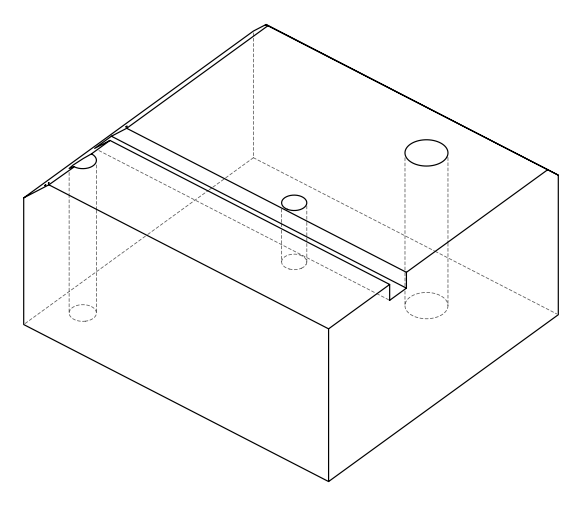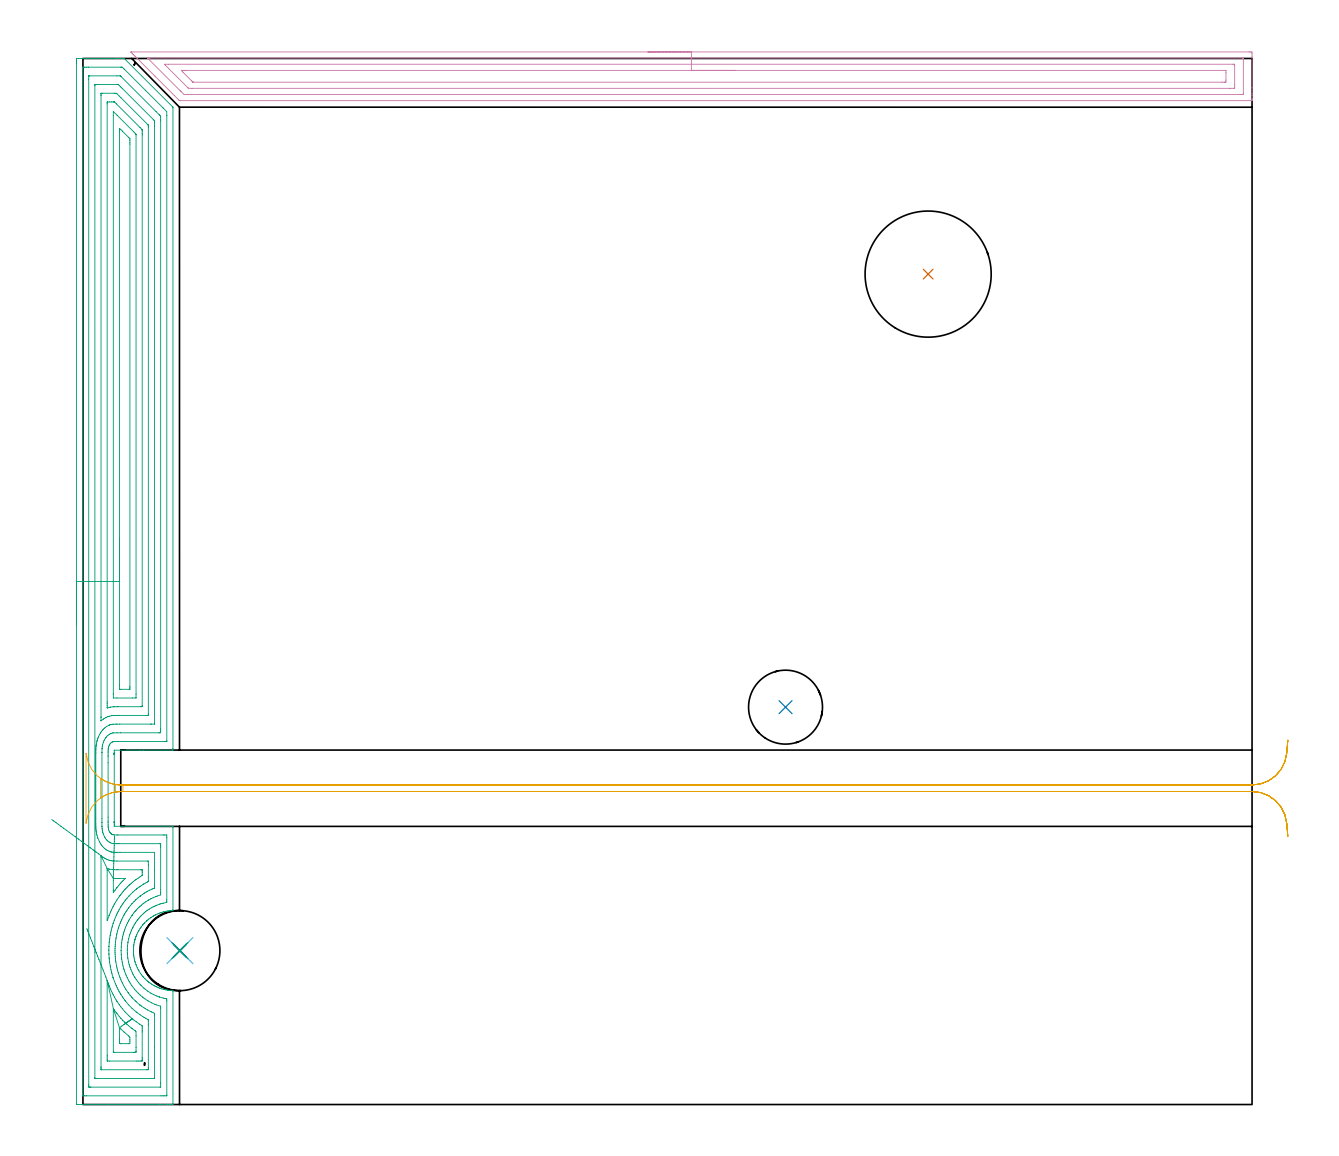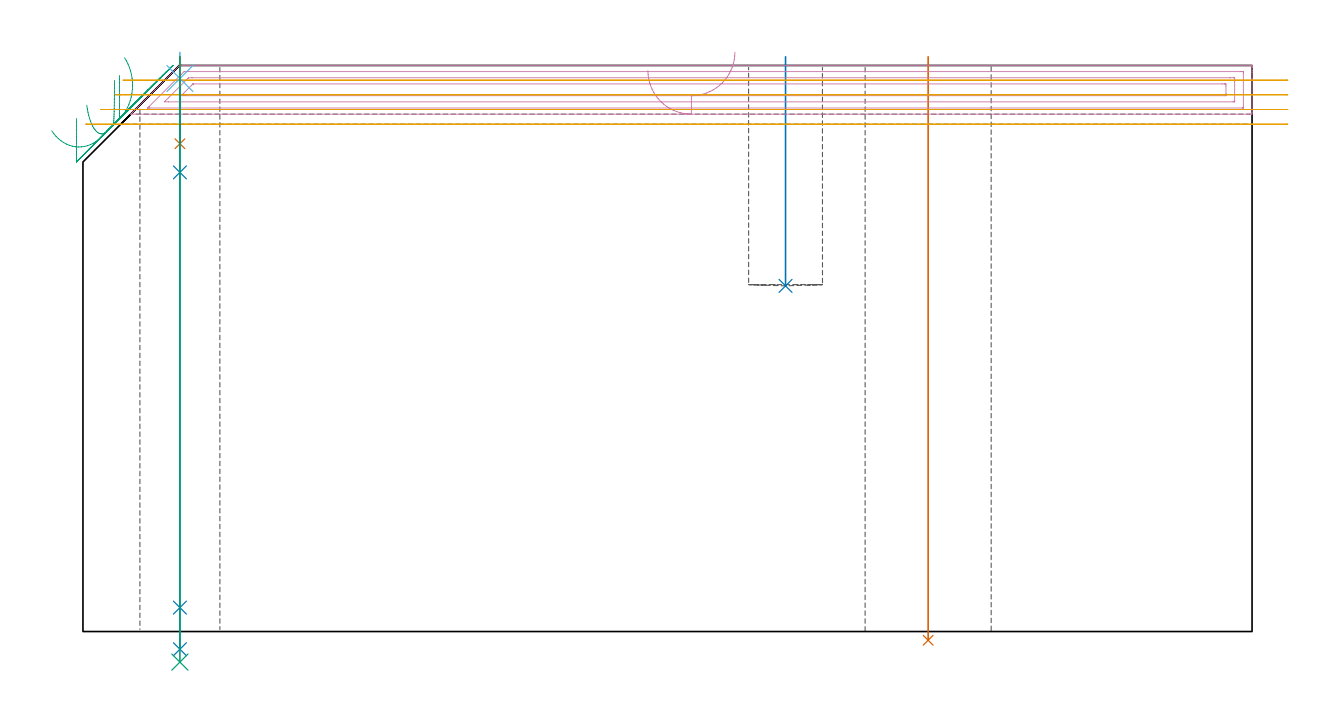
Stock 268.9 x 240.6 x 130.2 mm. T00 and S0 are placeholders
(PLAN: 9 operations, 7 tool changes, 30.3 min)
(1 INDEXABLE_INSERT_DRILL_THROUGH_HOLE_FROM_SOLID | STEP1HOLE_1 | NXT0302_029 | 0.54 min | 85966 mm3)
(2 INDEXABLE_INSERT_DRILL_BLIND_HOLE_FROM_SOLID | STEP1POCKET | NXT0302_005 | 0.21 min | 11452 mm3)
(3 AREA_MILL | FG_CHAMFER_SURFACE | UGT0205_001 | 15.31 min | 59194 mm3)
(4 AREA_MILL_1 | FG_CHAMFER_SURFACE_1 | UGT0205_001 | 8.36 min | 15710 mm3)
(5 MILL_RECTANGULAR_SLOT | SLOT_RECTANGULAR | UGT0201_010 | Follow Part, ap 4, ae 75% | 4.58 min | 59976 mm3)
(6 SPOT_DRILL | STEP1HOLE | NXT0321_9005460120000 | 0.05 min | 109 mm3)
(7 DRILL_BLIND_HOLE_INTO_CENTER | STEP1HOLE | NXT0301_128 | 0.08 min | 1665 mm3)
(8 GUN_DRILL_THROUGH_HOLE | STEP1HOLE | UGT0307_008 | 0.64 min | 10733 mm3)
(9 DRILL_TO_ENLARGE_THROUGH_HOLE | STEP1HOLE | UGT0301_253 | 0.56 min | 21574 mm3)
(TOOL NXT0302_029 | Index. Insert Drill 29mm [880-D2900L32-05] | D29 PA176 FL145 Z2)
(TOOL NXT0302_005 | Index. Insert Drill 17mm [880-D1700L20-05] | D17 PA176 FL85 Z2)
(TOOL UGT0205_001 | Chamfer Mill 20 x 3 x 45 deg. | D20 FL50 Z2)
(TOOL UGT0201_010 | End Mill 16 mm | D16 FL22 Z2)
(TOOL NXT0321_9005460120000 | NC Spot Drill, 142deg, 12mm, Carbide, Uncoated | D12 PA142 FL30 Z2)
(TOOL NXT0301_128 | Carbide Drill 12mm [861.1-1200-036A1-GP GC34] | D12 PA150 FL37.4 Z2)
(TOOL UGT0307_008 | Gun Drill 11 mm | D11 PA130 FL24 Z1)
(TOOL UGT0301_253 | Twist Drill 18.4 mm | D18.4 PA118 FL135 Z2)
(OP 1 INDEXABLE_INSERT_DRILL_THROUGH_HOLE_FROM_SOLID)
G17 G21 G94 G90
T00 M6
G54
G17 G0 G90 X194.4 Y191. S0 M3
G43 Z140.2 H1
G94 G81 G98 Z-2.006 F250. R132.2
G80
M5
M2
(OP 2 INDEXABLE_INSERT_DRILL_BLIND_HOLE_FROM_SOLID)
G17 G21 G94 G90
T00 M6
G54
G17 G0 G90 X161.6 Y91.4 S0 M3
G43 Z140.2 H1
G94 G81 G98 Z79.5 F250. R132.2
G80
M5
M2
(OP 3 AREA_MILL)
G17 G21 G94 G90
T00 M6
G54
G17 G0 G90 X-1.5 Y110.3 S1061 M3
G43 Z140.2 H0
Z118.
G94 G1 Y110.338 Z117.128 F250.
Y110.452 Z116.264
Y110.641 Z115.412
Y110.903 Z114.58
Y111.237 Z113.774
Y111.64 Z113.
Y112.108 Z112.264
Y112.64 Z111.572
Y113.229 Z110.929
Y113.872 Z110.34
Y114.564 Z109.809
Y115.3 Z109.34
Y116.074 Z108.937
Y116.88 Z108.603
Y117.712 Z108.341
Y118.563 Z108.152
Y119.428 Z108.038
Y120.3 Z108.
Y239.586
X-1.499 Y239.985 Z108.001
X-1.495 Y240.474 Z108.003
X-1.492 Y240.591 Z108.006
X-1.01 Y240.6 Z108.487
X6.063 Z115.558
X7.497 Z116.994
X7.832 Z117.327
X8.501 Z118.
X9.158 Z118.657
X9.267 Z118.766
X9.508 Y240.59 Z119.004
X9.741 Y240.36 Z119.239
X20.664 Y229.435 Z130.164
X20.695 Y229.395 Z130.189
X20.7 Y229.267 Z130.2
Y81.894
X20.693 Y81.509 Z130.193
X20.658 Y81.5 Z130.157
X13.916 Z123.416
X13.137 Z122.631
X7.203 Z116.697
X7.204 Y81.376 Z116.696
Y80.943
X7.205 Y80.876 Z116.694
X7.208 Y80.856 Z116.692
X7.203 Y80.833 Z116.696
Y80.824
X7.202 Y80.823 Z116.698
X7.2 Y80.821 Z116.7
Y80.809
X7.202 Y80.794 Z116.691
X7.205 Y80.789 Z116.689
X7.204 Y80.772 Z116.695
X7.2 Y80.769 Z116.7
Y80.757
X7.203 Y80.737 Z116.69
X7.205 Y80.732 Z116.688
Y80.727 Z116.69
X7.203 Y80.717 Z116.694
X7.206 Y80.711 Z116.687
X7.202 Y80.705 Z116.695
X7.2 Y80.701 Z116.7
X7.203 Y80.68 Z116.689
X7.206 Y80.675 Z116.687
X7.205 Y80.669 Z116.69
X7.204 Y80.661 Z116.693
X7.207 Y80.656 Z116.686
X7.202 Y80.649 Z116.695
X7.2 Y80.645 Z116.7
X7.203 Y80.621 Z116.688
X7.207 Y80.615 Z116.686
Y80.609 Z116.69
X7.205 Y80.603 Z116.692
X7.207 Y80.595 Z116.685
X7.203 Y80.587 Z116.689
X7.2 Y80.569 Z116.7
X7.202 Y80.565 Z116.694
X7.207 Y80.557 Z116.684
X7.204 Y80.554 Z116.69
X7.205 Y80.531 Z116.684
X7.204 Y80.524 Z116.682
X7.201 Y80.518 Z116.684
X7.2 Y80.48 Z116.7
Y65.038
X7.204 Y65.021 Z116.689
X7.205 Y65.011 Z116.682
X7.202 Y65.007 Z116.687
X7.204 Y65.004 Z116.682
X7.201 Y64.997 Z116.693
X7.2 Y64.992 Z116.7
X7.204 Y64.953 Z116.695
X7.2 Y64.93 Z116.7
Y64.924
Y64.887 Z116.686
X7.204 Y64.884 Z116.684
X7.205 Y64.883
Y64.876 Z116.686
X7.204 Y64.842 Z116.692
X7.201 Y64.79 Z116.699
X7.203 Y64.477 Z116.697
X7.2 Y64.222 Z116.7
Y64.
X20.654 Z130.154
X20.693 Y63.991 Z130.193
X20.7 Y63.664 Z130.2
Y44.827
X20.697 Y44.609 Z130.189
X20.676 Y44.606 Z130.169
X20.439 Y44.59 Z129.933
X20.269 Y44.582 Z129.762
X20.21 Y44.577 Z129.704
X19.906 Y44.551 Z129.401
X19.587 Y44.513 Z129.085
X19.495 Y44.501 Z128.992
X19.326 Y44.475 Z128.824
X19.085 Y44.438 Z128.584
X18.582 Y44.321 Z128.081
X18.442 Y44.282 Z127.939
X18.143 Y44.2 Z127.642
X17.971 Y44.143 Z127.47
X17.701 Y44.053 Z127.2
X17.263 Y43.88 Z126.761
X16.674 Y43.611 Z126.169
X16.53 Y43.546 Z126.029
X16.382 Y43.466 Z125.882
X16.231 Y43.375 Z125.727
X16.083 Y43.287 Z125.582
X15.938 Y43.201 Z125.437
X15.696 Y43.041 Z125.195
X15.502 Y42.913 Z125.001
X15.147 Y42.653 Z124.647
X15.078 Y42.594 Z124.578
X14.905 Y42.446 Z124.401
X14.684 Y42.259 Z124.183
X14.622 Y42.206 Z124.121
X14.162 Y41.761 Z123.661
X14.109 Y41.701 Z123.608
X14.021 Y41.602 Z123.518
X13.775 Y41.329 Z123.275
X13.741 Y41.29 Z123.241
X13.409 Y40.868 Z122.907
X13.367 Y40.808 Z122.865
X13.128 Y40.459 Z122.624
X12.862 Y40.043 Z122.36
X12.823 Y39.976 Z122.321
X12.791 Y39.915 Z122.289
X12.589 Y39.533 Z122.088
X12.377 Y39.083 Z121.874
X12.352 Y39.022 Z121.849
X12.275 Y38.832 Z121.774
X12.198 Y38.639 Z121.695
X12.176 Y38.575 Z121.672
X12.041 Y38.191 Z121.534
X12.021 Y38.129 Z121.514
X11.982 Y38.011 Z121.479
X11.958 Y37.925 Z121.458
X11.932 Y37.826 Z121.431
X11.888 Y37.656 Z121.386
X11.861 Y37.542 Z121.36
X11.806 Y37.298 Z121.303
X11.794 Y37.235 Z121.292
X11.724 Y36.853 Z121.222
X11.685 Y36.568 Z121.184
X11.663 Y36.406 Z121.162
X11.627 Y35.96 Z121.12
X11.624 Y35.898 Z121.118
X11.62 Y35.725 Z121.107
X11.61 Y35.513 Z121.101
X11.612 Y35.383 Z121.102
X11.615 Y35.276 Z121.1
X11.614 Y35.067 Z121.11
X11.616 Y35.02 Z121.114
X11.642 Y34.621 Z121.137
X11.649 Y34.556 Z121.143
X11.659 Y34.451 Z121.157
X11.663 Y34.41 Z121.162
X11.68 Y34.258 Z121.179
X11.689 Y34.174 Z121.188
X11.761 Y33.728 Z121.257
X11.854 Y33.281 Z121.353
X11.967 Y32.836 Z121.465
X11.981 Y32.789 Z121.479
X12.205 Y32.174 Z121.699
X12.253 Y32.04 Z121.748
X12.288 Y31.943 Z121.783
X12.481 Y31.494 Z121.979
X12.698 Y31.051 Z122.196
X12.735 Y30.983 Z122.232
X12.778 Y30.903 Z122.275
X12.842 Y30.793 Z122.338
X12.862 Y30.758 Z122.359
X13.246 Y30.158 Z122.746
X13.432 Y29.905 Z122.927
X13.488 Y29.827 Z122.986
X13.741 Y29.504 Z123.24
X13.911 Y29.308 Z123.411
X13.947 Y29.266 Z123.447
X14.278 Y28.92 Z123.778
X14.621 Y28.588 Z124.121
X14.866 Y28.373 Z124.365
X14.874 Y28.367 Z124.373
X15.117 Y28.174 Z124.615
X15.182 Y28.123 Z124.678
X15.2 Y28.11 Z124.696
X15.342 Y28.006 Z124.84
X15.503 Y27.889 Z125.
X15.777 Y27.708 Z125.277
X16.124 Y27.481 Z125.624
X16.382 Y27.336 Z125.882
X16.583 Y27.235 Z126.081
X16.674 Y27.19 Z126.169
X16.819 Y27.115 Z126.319
X16.93 Y27.065 Z126.429
X17.116 Y26.983 Z126.612
X17.263 Y26.916 Z126.761
X17.523 Y26.815 Z127.023
X17.7 Y26.747 Z127.2
X18.163 Y26.588 Z127.662
X18.591 Y26.476 Z128.091
X19.023 Y26.38 Z128.523
X19.463 Y26.305 Z128.962
X19.55 Y26.294 Z129.05
X19.904 Y26.252 Z129.402
X20.694 Y26.191 Z130.192
X20.7 Y26.071 Z130.2
Y0.169
X20.697 Y0.009 Z130.188
X20.683 Y0.007 Z130.174
X20.33 Y0. Z129.829
X19.995 Z129.494
X19.326 Z128.821
X18.108 Z127.604
X17.558 Z127.052
X5.652 Z115.149
X-1.286 Y0.001 Z108.211
X-1.492 Y0.01 Z108.006
X-1.499 Y0.216 Z107.999
X-1.5 Y120.3 Z108.
X-0.086 Z109.414
X-0.085 Y238.411 Z109.415
X-0.084 Y238.518 Z109.416
X-0.081 Y238.57 Z109.419
X-0.08 Y238.588 Z109.42
X-0.037 Y238.59 Z109.463
X0.362 Y238.598 Z109.862
X0.758 Y238.6 Z110.258
X1.245 Z110.745
X8.716 Y238.599 Z118.216
X8.848 Y238.598 Z118.348
X8.954 Y238.594 Z118.454
X9.024 Y238.59 Z118.524
X9.079 Y238.559 Z118.579
X9.451 Y238.198 Z118.951
X14.365 Y233.286 Z123.865
X18.442 Y229.208 Z127.942
X19.27 Y228.373 Z128.77
X19.285 Y227.522 Z128.785
Y227.48
X19.286 Y83.68 Z128.786
X19.284 Y83.574 Z128.784
X19.281 Y83.522 Z128.781
X19.28 Y83.516 Z128.78
X19.256 Y83.51 Z128.756
X19.155 Y83.506 Z128.655
X18.798 Y83.501 Z128.298
X18.62 Y83.5 Z128.12
X8.01 Z117.51
X7.832 Y83.498 Z117.332
X7.137 Y83.489 Z116.637
X6.947 Y83.458 Z116.447
X6.794 Y83.405 Z116.294
X6.67 Y83.344 Z116.17
X6.507 Y83.232 Z116.007
X6.348 Y83.084 Z115.848
X6.243 Y82.959 Z115.743
X6.122 Y82.787 Z115.622
X6.1 Y82.75 Z115.6
X6.063 Y82.68 Z115.563
X5.944 Y82.397 Z115.444
X5.895 Y82.244 Z115.395
X5.858 Y82.101 Z115.358
X5.821 Y81.894 Z115.321
X5.794 Y81.586 Z115.294
X5.789 Y81.278 Z115.289
X5.786 Y81.001 Z115.286
X5.784 Y80.389 Z115.284
Y80.107
X5.786 Y78.602 Z115.286
Y66.097
X5.784 Y65.205 Z115.284
X5.785 Y64.924 Z115.285
X5.789 Y64.308 Z115.289
X5.793 Y64.03 Z115.293
X5.807 Y63.718 Z115.307
X5.875 Y63.328 Z115.375
X5.932 Y63.137 Z115.432
X6.063 Y62.826 Z115.563
X6.189 Y62.616 Z115.689
X6.293 Y62.479 Z115.793
X6.399 Y62.364 Z115.899
X6.536 Y62.244 Z116.036
X6.667 Y62.158 Z116.167
X6.793 Y62.095 Z116.293
X6.947 Y62.042 Z116.447
X7.179 Y62.01 Z116.679
X7.832 Y62.002 Z117.332
X8.073 Y62. Z117.573
X18.442 Y61.999 Z127.942
X18.685 Y61.998 Z128.185
X19.174 Y61.99 Z128.674
X19.279 Y61.973 Z128.779
X19.286 Y61.351 Z128.786
X19.285 Y47.06 Z128.785
X19.281 Y46.634 Z128.781
X19.279 Y46.529 Z128.779
X19.272 Y46.489 Z128.772
X18.442 Y46.31 Z127.942
X18.326 Y46.284 Z127.826
X17.89 Y46.167 Z127.39
X17.639 Y46.085 Z127.139
X17.558 Y46.056 Z127.058
X16.996 Y45.841 Z126.496
X16.674 Y45.704 Z126.174
X16.378 Y45.572 Z125.878
X16.138 Y45.458 Z125.638
X15.774 Y45.274 Z125.274
X15.24 Y44.936 Z124.74
X14.905 Y44.715 Z124.405
X14.71 Y44.578 Z124.21
X14.443 Y44.381 Z123.943
X14.212 Y44.187 Z123.712
X14.021 Y44.02 Z123.521
X13.744 Y43.768 Z123.244
X13.447 Y43.488 Z122.947
X13.294 Y43.329 Z122.794
X13.137 Y43.158 Z122.637
X12.875 Y42.859 Z122.375
X12.658 Y42.594 Z122.158
X12.48 Y42.365 Z121.98
X12.253 Y42.049 Z121.753
X12.112 Y41.843 Z121.612
X12.019 Y41.701 Z121.519
X11.768 Y41.297 Z121.268
X11.498 Y40.808 Z120.998
X11.471 Y40.756 Z120.971
X11.454 Y40.722 Z120.954
X11.368 Y40.545 Z120.868
X11.172 Y40.114 Z120.672
X11.091 Y39.915 Z120.591
X10.919 Y39.475 Z120.419
X10.757 Y39.022 Z120.257
X10.717 Y38.904 Z120.217
X10.691 Y38.813 Z120.191
X10.504 Y38.109 Z120.004
X10.484 Y38.021 Z119.984
X10.362 Y37.359 Z119.862
X10.342 Y37.235 Z119.842
X10.259 Y36.57 Z119.759
X10.239 Y36.342 Z119.739
X10.205 Y35.731 Z119.705
X10.199 Y35.449 Z119.699
X10.214 Y34.829 Z119.714
X10.231 Y34.556 Z119.731
X10.3 Y33.849 Z119.8
X10.327 Y33.663 Z119.827
X10.484 Y32.775 Z119.984
X10.485 Y32.769 Z119.985
X10.617 Y32.263 Z120.117
X10.729 Y31.876 Z120.229
X10.863 Y31.494 Z120.363
X11.053 Y30.983 Z120.553
X11.368 Y30.257 Z120.868
X11.447 Y30.09 Z120.947
X11.528 Y29.929 Z121.028
X11.815 Y29.427 Z121.315
X11.96 Y29.197 Z121.46
X12.253 Y28.748 Z121.753
X12.579 Y28.304 Z122.079
X12.826 Y27.992 Z122.326
X13.137 Y27.639 Z122.637
X13.355 Y27.41 Z122.855
X14.021 Y26.772 Z123.521
X14.328 Y26.517 Z123.828
X14.905 Y26.086 Z124.405
X15.608 Y25.624 Z125.108
X15.789 Y25.527 Z125.289
X16.311 Y25.258 Z125.811
X16.674 Y25.092 Z126.174
X17.015 Y24.949 Z126.515
X17.548 Y24.741 Z127.048
X17.578 Y24.731 Z127.078
X18.442 Y24.495 Z127.942
X18.749 Y24.421 Z128.249
X19.125 Y24.347 Z128.625
X19.182 Y24.335 Z128.682
X19.241 Y24.319 Z128.741
X19.279 Y24.307 Z128.779
X19.286 Y23.838 Z128.786
X19.285 Y2.189 Z128.785
X19.284 Y2.082 Z128.784
X19.281 Y2.03 Z128.781
X19.28 Y2.012 Z128.78
X19.237 Y2.01 Z128.737
X18.838 Y2.002 Z128.338
X18.442 Y2. Z127.942
X17.955 Z127.455
X0.758 Z110.258
X0.362 Y2.002 Z109.862
X-0.037 Y2.01 Z109.463
X-0.08 Y2.012 Z109.42
X-0.081 Y2.03 Z109.419
X-0.084 Y2.082 Z109.416
X-0.085 Y2.189 Z109.415
X-0.086 Y2.402 Z109.414
Y120.3
X1.328 Z110.828
X1.329 Y235.835 Z110.829
X1.331 Y236.412 Z110.831
X1.334 Y236.569 Z110.834
X1.335 Y236.583 Z110.835
X1.346 Y236.59 Z110.846
X1.394 Y236.595 Z110.894
X1.457 Y236.599 Z110.957
X7.832 Y236.6 Z117.332
X8.531 Y236.598 Z118.031
X8.576 Y236.594 Z118.076
X8.597 Y236.59 Z118.097
X8.642 Y236.551 Z118.142
X8.716 Y236.483 Z118.216
X8.789 Y236.412 Z118.289
X16.828 Y228.373 Z126.328
X17.558 Y227.641 Z127.058
X17.715 Y227.48 Z127.215
X17.865 Y227.317 Z127.365
X17.867 Y227.168 Z127.367
X17.871 Y226.587 Z127.371
Y226.27
Y86.36
X17.87 Y86.044 Z127.37
X17.867 Y85.726 Z127.367
X17.865 Y85.523 Z127.365
X17.77 Y85.51 Z127.27
X17.558 Y85.501 Z127.058
X17.524 Y85.5 Z127.024
X8.683 Z118.183
X7.832 Y85.492 Z117.332
X6.964 Y85.483 Z116.464
X6.859 Y85.466 Z116.359
X6.474 Y85.353 Z115.974
X6.359 Y85.308 Z115.859
X6.265 Y85.263 Z115.765
X6.063 Y85.15 Z115.563
X5.733 Y84.907 Z115.233
X5.403 Y84.573 Z114.903
X5.301 Y84.45 Z114.801
X5.179 Y84.279 Z114.679
X4.952 Y83.91 Z114.452
X4.842 Y83.68 Z114.342
X4.679 Y83.292 Z114.179
X4.53 Y82.787 Z114.03
X4.488 Y82.592 Z113.988
X4.432 Y82.273 Z113.932
X4.395 Y81.894 Z113.895
X4.388 Y81.8 Z113.888
X4.373 Y81.001 Z113.873
X4.372 Y80.923 Z113.872
X4.371 Y65.74 Z113.871
X4.366 Y64.924 Z113.866
Y64.852
X4.374 Y64.03 Z113.874
X4.376 Y63.948 Z113.876
X4.399 Y63.536 Z113.899
X4.452 Y63.137 Z113.952
X4.485 Y62.945 Z113.985
X4.571 Y62.558 Z114.071
X4.667 Y62.244 Z114.167
X4.958 Y61.574 Z114.458
X5.091 Y61.351 Z114.591
X5.179 Y61.215 Z114.679
X5.354 Y60.983 Z114.854
X5.516 Y60.802 Z115.016
X5.686 Y60.636 Z115.186
X5.9 Y60.458 Z115.4
X6.063 Y60.349 Z115.563
X6.304 Y60.214 Z115.804
X6.702 Y60.073 Z116.202
X6.947 Y60.033 Z116.447
X7.174 Y60.01 Z116.674
X7.397 Y60.003 Z116.897
X7.832 Y60.001 Z117.332
X8.285 Y60. Z117.785
X17.701 Y59.999 Z127.201
X17.816 Y59.996 Z127.316
X17.852 Y59.993 Z127.352
X17.864 Y59.989 Z127.364
X17.866 Y59.971 Z127.366
X17.869 Y59.881 Z127.369
X17.871 Y59.565 Z127.371
Y59.248
Y49.423
X17.87 Y48.847 Z127.37
X17.869 Y48.533 Z127.369
X17.864 Y48.221 Z127.364
X17.089 Y47.953 Z126.589
X16.787 Y47.839 Z126.287
X16.674 Y47.793 Z126.174
X16.166 Y47.573 Z125.666
X15.789 Y47.401 Z125.289
X15.563 Y47.289 Z125.063
X15.136 Y47.06 Z124.636
X14.992 Y46.973 Z124.492
X14.905 Y46.918 Z124.405
X14.453 Y46.624 Z123.953
X14.021 Y46.327 Z123.521
X13.928 Y46.261 Z123.428
X13.804 Y46.167 Z123.304
X13.441 Y45.86 Z122.941
X13.137 Y45.597 Z122.637
X12.968 Y45.444 Z122.468
X12.788 Y45.274 Z122.288
X12.52 Y45.003 Z122.02
X12.253 Y44.718 Z121.753
X12.093 Y44.542 Z121.593
X11.954 Y44.381 Z121.454
X11.693 Y44.053 Z121.193
X11.368 Y43.63 Z120.868
X11.308 Y43.548 Z120.808
X11.266 Y43.488 Z120.766
X10.955 Y43.012 Z120.455
X10.691 Y42.594 Z120.191
X10.615 Y42.462 Z120.115
X10.484 Y42.225 Z119.984
X10.307 Y41.88 Z119.807
X10.218 Y41.701 Z119.718
X10.02 Y41.277 Z119.52
X9.822 Y40.808 Z119.322
X9.758 Y40.648 Z119.258
X9.6 Y40.234 Z119.1
X9.517 Y39.998 Z119.017
X9.49 Y39.915 Z118.99
X9.385 Y39.576 Z118.885
X9.314 Y39.311 Z118.814
X9.24 Y39.022 Z118.74
X9.137 Y38.597 Z118.637
X9.044 Y38.129 Z118.544
X8.991 Y37.85 Z118.491
X8.906 Y37.235 Z118.406
X8.884 Y37.065 Z118.384
X8.818 Y36.342 Z118.318
X8.812 Y36.245 Z118.312
X8.783 Y35.449 Z118.283
X8.782 Y35.382 Z118.282
X8.809 Y34.556 Z118.309
X8.815 Y34.456 Z118.315
X8.89 Y33.663 Z118.39
X8.912 Y33.464 Z118.412
X9.031 Y32.769 Z118.531
X9.103 Y32.378 Z118.603
X9.215 Y31.876 Z118.715
X9.399 Y31.186 Z118.899
X9.464 Y30.983 Z118.964
X9.6 Y30.591 Z119.1
X9.787 Y30.09 Z119.287
X9.917 Y29.77 Z119.417
X10.175 Y29.197 Z119.675
X10.484 Y28.583 Z119.984
X10.64 Y28.304 Z120.14
X10.864 Y27.92 Z120.364
X11.202 Y27.41 Z120.702
X11.368 Y27.176 Z120.868
X11.87 Y26.517 Z121.37
X12.253 Y26.078 Z121.753
X12.698 Y25.624 Z122.198
X13.137 Y25.204 Z122.637
X13.691 Y24.731 Z123.191
X14.021 Y24.482 Z123.521
X14.226 Y24.332 Z123.726
X14.805 Y23.939 Z124.305
X14.905 Y23.874 Z124.405
X14.964 Y23.838 Z124.464
X15.789 Y23.398 Z125.289
X16.586 Y23.033 Z126.086
X16.674 Y22.999 Z126.174
X16.818 Y22.945 Z126.318
X17.815 Y22.621 Z127.315
X17.848 Y22.608 Z127.348
X17.861 Y22.601 Z127.361
X17.864 Y22.578 Z127.364
X17.868 Y22.368 Z127.368
X17.871 Y22.051 Z127.371
Y5.081
Y4.765
X17.869 Y4.188 Z127.369
X17.866 Y4.031 Z127.366
X17.865 Y4.017 Z127.365
X17.854 Y4.01 Z127.354
X17.806 Y4.005 Z127.306
X17.743 Y4.001 Z127.243
X1.828 Y4. Z111.328
X1.642 Y4.002 Z111.142
X1.456 Y4.006 Z110.956
X1.339 Y4.01 Z110.839
X1.335 Y4.083 Z110.835
X1.332 Y4.188 Z110.832
X1.329 Y4.504 Z110.829
X1.328 Y120.3 Z110.828
X2.743 Z112.243
Y234.407
X2.745 Y234.503 Z112.245
X2.747 Y234.562 Z112.247
X2.749 Y234.587 Z112.249
X2.767 Y234.59 Z112.267
X2.981 Y234.595 Z112.481
X3.411 Y234.6 Z112.911
X3.436 Z112.936
X7.857 Z117.357
X8.072 Y234.596 Z117.572
X8.125 Y234.592 Z117.625
X8.151 Y234.588 Z117.651
X8.221 Y234.522 Z117.721
X8.417 Y234.331 Z117.917
X8.716 Y234.035 Z118.216
X9.019 Y233.732 Z118.519
X16.164 Y226.587 Z125.664
X16.29 Y226.458 Z125.79
X16.39 Y226.352 Z125.89
X16.45 Y226.287 Z125.95
X16.452 Y226.249 Z125.952
X16.456 Y225.914 Z125.956
X16.457 Y225.694 Z125.957
Y225.019
Y87.809
X16.455 Y87.64 Z125.955
X16.453 Y87.556 Z125.953
X16.451 Y87.521 Z125.951
X16.422 Y87.507 Z125.922
X15.789 Y87.502 Z125.289
X15.544 Y87.5 Z125.044
X8.471 Z117.971
X7.832 Y87.496 Z117.332
X7.593 Y87.493 Z117.093
X6.947 Y87.474 Z116.447
X6.75 Y87.453 Z116.25
X6.439 Y87.38 Z115.939
X6.063 Y87.276 Z115.563
X6.046 Y87.27 Z115.546
X6.001 Y87.253 Z115.501
X5.466 Y86.963 Z114.966
X5.179 Y86.753 Z114.679
X4.96 Y86.581 Z114.46
X4.734 Y86.36 Z114.234
X4.519 Y86.134 Z114.019
X4.295 Y85.857 Z113.795
X4.135 Y85.628 Z113.635
X4.034 Y85.466 Z113.534
X3.801 Y85.072 Z113.301
X3.57 Y84.573 Z113.07
X3.522 Y84.461 Z113.022
X3.411 Y84.179 Z112.911
X3.292 Y83.8 Z112.792
X3.257 Y83.68 Z112.757
X3.21 Y83.503 Z112.71
X3.117 Y83.084 Z112.617
X3.065 Y82.787 Z112.565
X3.033 Y82.565 Z112.533
X3.008 Y82.301 Z112.508
X2.976 Y81.894 Z112.476
X2.97 Y81.716 Z112.47
X2.964 Y81.451 Z112.464
X2.959 Y81.001 Z112.459
X2.958 Y80.736 Z112.458
X2.956 Y65.817 Z112.456
X2.953 Y64.659 Z112.453
X2.954 Y64.491 Z112.454
X2.961 Y64.03 Z112.461
X2.966 Y63.855 Z112.466
X2.98 Y63.572 Z112.48
X3.013 Y63.137 Z112.513
X3.05 Y62.858 Z112.55
X3.095 Y62.563 Z112.595
X3.159 Y62.244 Z112.659
X3.224 Y61.946 Z112.724
X3.386 Y61.376 Z112.886
X3.394 Y61.351 Z112.894
X3.411 Y61.308 Z112.911
X3.785 Y60.458 Z113.285
X3.971 Y60.131 Z113.471
X4.114 Y59.901 Z113.614
X4.295 Y59.639 Z113.795
X4.351 Y59.565 Z113.851
X4.532 Y59.353 Z114.032
X4.742 Y59.127 Z114.242
X4.966 Y58.915 Z114.466
X5.179 Y58.733 Z114.679
X5.257 Y58.671 Z114.757
X5.527 Y58.499 Z115.027
X5.76 Y58.372 Z115.26
X6.063 Y58.239 Z115.563
X6.332 Y58.142 Z115.832
X6.501 Y58.093 Z116.001
X6.668 Y58.06 Z116.168
X6.947 Y58.028 Z116.447
X7.608 Y58.004 Z117.108
X7.832 Y58.002 Z117.332
X8.496 Y58. Z117.996
X16.454 Z125.954
X16.456 Y57.998 Z125.956
X16.457 Y53.977 Z125.957
Y50.851
Y50.633
X16.455 Y49.96 Z125.955
X16.453 Y49.849 Z125.953
X16.45 Y49.802 Z125.95
X16.327 Y49.74 Z125.827
X15.95 Y49.577 Z125.45
X15.789 Y49.505 Z125.289
X15.342 Y49.298 Z124.842
X14.905 Y49.075 Z124.405
X14.757 Y48.996 Z124.257
X14.494 Y48.847 Z123.994
X14.202 Y48.663 Z123.702
X14.021 Y48.545 Z123.521
X13.67 Y48.308 Z123.17
X13.162 Y47.953 Z122.662
X13.147 Y47.943 Z122.647
X13.137 Y47.934 Z122.637
X12.668 Y47.534 Z122.168
X12.253 Y47.176 Z121.753
X12.192 Y47.121 Z121.692
X12.127 Y47.06 Z121.627
X11.746 Y46.678 Z121.246
X11.368 Y46.283 Z120.868
X11.313 Y46.223 Z120.813
X11.264 Y46.167 Z120.764
X10.908 Y45.739 Z120.408
X10.537 Y45.274 Z120.037
X10.514 Y45.244 Z120.014
X10.484 Y45.202 Z119.984
X10.15 Y44.718 Z119.65
X9.92 Y44.381 Z119.42
X9.795 Y44.184 Z119.295
X9.6 Y43.868 Z119.1
X9.463 Y43.626 Z118.963
X9.388 Y43.488 Z118.888
X9.157 Y43.042 Z118.657
X8.938 Y42.594 Z118.438
X8.867 Y42.441 Z118.367
X8.716 Y42.1 Z118.216
X8.6 Y41.819 Z118.1
X8.554 Y41.701 Z118.054
X8.357 Y41.171 Z117.857
X8.228 Y40.808 Z117.728
X8.13 Y40.506 Z117.63
X7.962 Y39.915 Z117.462
X7.934 Y39.811 Z117.434
X7.832 Y39.405 Z117.332
X7.762 Y39.092 Z117.262
X7.747 Y39.022 Z117.247
X7.62 Y38.342 Z117.12
X7.589 Y38.129 Z117.089
X7.51 Y37.56 Z117.01
X7.474 Y37.235 Z116.974
X7.431 Y36.747 Z116.931
X7.402 Y36.342 Z116.902
X7.385 Y35.9 Z116.885
X7.371 Y35.449 Z116.871
X7.381 Y35.011 Z116.881
X7.396 Y34.556 Z116.896
X7.427 Y34.072 Z116.927
X7.464 Y33.663 Z116.964
X7.524 Y33.08 Z117.024
X7.575 Y32.769 Z117.075
X7.706 Y32.003 Z117.206
X7.731 Y31.876 Z117.231
X7.832 Y31.405 Z117.332
X7.937 Y30.983 Z117.437
X7.975 Y30.838 Z117.475
X8.098 Y30.409 Z117.598
X8.199 Y30.09 Z117.699
X8.401 Y29.515 Z117.901
X8.522 Y29.197 Z118.022
X8.716 Y28.718 Z118.216
X8.899 Y28.304 Z118.399
X9.056 Y27.96 Z118.556
X9.339 Y27.41 Z118.839
X9.6 Y26.947 Z119.1
X9.863 Y26.517 Z119.363
X10.388 Y25.721 Z119.888
X10.462 Y25.624 Z119.962
X10.484 Y25.595 Z119.984
X10.861 Y25.114 Z120.361
X11.18 Y24.731 Z120.68
X11.368 Y24.517 Z120.868
X12.039 Y23.838 Z121.539
X12.253 Y23.635 Z121.753
X13.045 Y22.945 Z122.545
X13.096 Y22.904 Z122.596
X13.137 Y22.873 Z122.637
X13.408 Y22.671 Z122.908
X14.021 Y22.258 Z123.521
X14.335 Y22.051 Z123.835
X14.905 Y21.736 Z124.405
X15.55 Y21.4 Z125.05
X15.789 Y21.291 Z125.289
X16.083 Y21.158 Z125.583
X16.45 Y20.982 Z125.95
X16.453 Y20.821 Z125.953
X16.456 Y20.485 Z125.956
X16.457 Y13.229 Z125.957
Y6.193
X16.455 Y6.097 Z125.955
X16.453 Y6.038 Z125.953
X16.451 Y6.013 Z125.951
X16.433 Y6.01 Z125.933
X16.219 Y6.005 Z125.719
X15.789 Y6. Z125.289
X15.764 Z125.264
X3.385 Z112.885
X2.976 Y6.004 Z112.476
X2.771 Y6.008 Z112.271
X2.751 Y6.01 Z112.251
X2.748 Y6.024 Z112.248
X2.745 Y6.061 Z112.245
X2.744 Y6.115 Z112.244
X2.743 Y35.062 Z112.243
Y120.3
X4.157 Z113.657
Y232.085
X4.158 Y232.225 Z113.658
X4.162 Y232.503 Z113.662
X4.164 Y232.578 Z113.664
X4.176 Y232.59 Z113.676
X4.214 Y232.594 Z113.714
X4.295 Y232.597 Z113.795
X4.532 Y232.6 Z114.032
X7.185 Y232.599 Z116.685
X7.508 Y232.594 Z117.008
X7.669 Y232.59 Z117.169
X7.71 Y232.58 Z117.21
X7.755 Y232.539 Z117.255
X7.832 Y232.467 Z117.332
X8.356 Y231.946 Z117.856
X8.716 Y231.586 Z118.216
X14.905 Y225.396 Z124.405
X14.978 Y225.321 Z124.478
X15.013 Y225.281 Z124.513
X15.028 Y225.262 Z124.528
X15.036 Y225.217 Z124.536
X15.041 Y224.94 Z124.541
X15.042 Y224.801 Z124.542
X15.043 Y89.794 Z124.543
X15.04 Y89.654 Z124.54
X15.036 Y89.562 Z124.536
X15.032 Y89.509 Z124.532
X15.011 Y89.508 Z124.511
X14.905 Y89.504 Z124.405
X14.448 Y89.5 Z123.948
X8.26 Y89.499 Z117.76
X7.832 Y89.495 Z117.332
X7.387 Y89.489 Z116.887
X6.947 Y89.474 Z116.447
X6.557 Y89.434 Z116.057
X6.063 Y89.312 Z115.563
X5.852 Y89.252 Z115.352
X5.715 Y89.206 Z115.215
X5.34 Y89.039 Z114.84
X5.234 Y88.984 Z114.734
X5.179 Y88.953 Z114.679
X4.866 Y88.774 Z114.366
X4.686 Y88.644 Z114.186
X4.295 Y88.357 Z113.795
X4.174 Y88.268 Z113.674
X4.163 Y88.279 Z113.663
X4.16 Y88.282 Z113.66
X4.157 Y89.039 Z113.657
Y89.178
Y120.3
X5.571 Z115.071
X5.572 Y230.16 Z115.072
X5.573 Y230.408 Z115.073
X5.576 Y230.532 Z115.076
X5.578 Y230.585 Z115.078
X5.635 Y230.592 Z115.135
X6.063 Y230.598 Z115.563
X6.512 Y230.6 Z116.012
X6.947 Y230.599 Z116.447
X7.093 Y230.598 Z116.593
X7.209 Y230.593 Z116.709
X7.244 Y230.59 Z116.744
X7.268 Y230.572 Z116.768
X7.316 Y230.529 Z116.816
X7.692 Y230.16 Z117.192
X13.137 Y224.714 Z122.637
X13.534 Y224.306 Z123.034
X13.622 Y224.201 Z123.122
X13.625 Y224.073 Z123.125
X13.627 Y223.907 Z123.127
X13.629 Y223.411 Z123.129
Y223.014
X13.628 Y91.719 Z123.128
X13.627 Y91.594 Z123.127
X13.624 Y91.533 Z123.124
X13.623 Y91.511 Z123.123
X13.569 Y91.508 Z123.069
X13.352 Y91.501 Z122.852
X8.049 Y91.499 Z117.549
X7.832 Y91.496 Z117.332
X7.179 Y91.484 Z116.679
X6.947 Y91.474 Z116.447
X6.364 Y91.415 Z115.864
X6.063 Y91.344 Z115.563
X5.649 Y91.243 Z115.149
X5.611 Y91.237 Z115.111
X5.586 Y91.233 Z115.086
X5.578 Y91.245 Z115.078
X5.575 Y91.318 Z115.075
X5.573 Y91.719 Z115.073
X5.571 Y92.216 Z115.071
Y92.612
Y120.3
X6.985 Z116.485
Y227.48
X6.991 Y228.33 Z116.491
X6.992 Y228.373 Z116.492
X7.006 Y228.385 Z116.506
X7.025 Y228.373 Z116.525
X7.832 Y227.571 Z117.332
X7.923 Y227.48 Z117.423
X11.625 Y223.777 Z121.125
X11.892 Y223.508 Z121.392
X12.075 Y223.32 Z121.575
X12.208 Y223.181 Z121.708
X12.21 Y223.158 Z121.71
X12.214 Y223.053 Z121.714
Y94.398
X12.209 Y93.549 Z121.709
X12.208 Y93.505 Z121.708
X11.373 Y93.5 Z120.873
X7.836 Z117.336
X6.992 Y93.505 Z116.492
X6.986 Y94.36 Z116.486
X6.985 Y94.398 Z116.485
Y120.3
X8.4 Z117.9
Y223.334
Y223.907
X8.402 Y224.224 Z117.902
X8.406 Y224.528 Z117.906
X8.716 Y224.23 Z118.216
X9.045 Y223.907 Z118.545
X10.484 Y222.469 Z119.984
X10.657 Y222.294 Z120.157
X10.742 Y222.204 Z120.242
X10.783 Y222.159 Z120.283
X10.793 Y222.121 Z120.293
X10.797 Y221.805 Z120.297
X10.8 Y221.228 Z120.3
Y220.909
Y96.184
X10.799 Y95.866 Z120.299
X10.795 Y95.546 Z120.295
X10.793 Y95.512 Z120.293
X10.78 Y95.508 Z120.28
X10.738 Y95.503 Z120.238
X10.654 Y95.501 Z120.154
X8.716 Z118.216
X8.506 Y95.503 Z118.006
X8.42 Y95.51 Z117.92
X8.406 Y95.536 Z117.906
X8.404 Y95.607 Z117.904
X8.4 Y96.184 Z117.9
Y96.504
Y120.3
Y121.172 Z117.938
Y122.036 Z118.051
Y122.888 Z118.24
Y123.72 Z118.503
Y124.526 Z118.836
Y125.3 Z119.239
Y126.036 Z119.708
Y126.728 Z120.239
Y127.371 Z120.828
Y127.96 Z121.472
Y128.491 Z122.164
Y128.96 Z122.9
Y129.363 Z123.673
Y129.697 Z124.479
Y129.959 Z125.311
Y130.148 Z126.163
Y130.262 Z127.028
Y130.3 Z127.9
G0 Z140.2
X-7.175 Y65.556
Z115.171
G1 X-6.71 Y65.215 Z114.517
X-6.2 Y64.841 Z113.915
X-5.651 Y64.438 Z113.37
X-5.065 Y64.008 Z112.887
X-4.448 Y63.555 Z112.47
X-3.803 Y63.083 Z112.12
X-3.136 Y62.594 Z111.842
X-2.453 Y62.092 Z111.636
X-1.757 Y61.582 Z111.505
X-1.055 Y61.067 Z111.45
X-0.352 Y60.552 Z111.471
X0.347 Y60.039 Z111.568
X1.037 Y59.533 Z111.74
X1.712 Y59.038 Z111.987
X2.367 Y58.558 Z112.305
X2.997 Y58.095 Z112.692
X3.598 Y57.655 Z113.146
X4.164 Y57.239 Z113.664
X4.213 Y57.203 Z113.713
X4.295 Y57.142 Z113.795
X4.629 Y56.885 Z114.129
X4.958 Y56.668 Z114.458
X5.179 Y56.545 Z114.679
X5.411 Y56.431 Z114.911
X5.79 Y56.268 Z115.29
X6.063 Y56.179 Z115.563
X6.255 Y56.123 Z115.755
X6.465 Y56.085 Z115.965
X6.919 Y56.02 Z116.419
X6.947 Y56.019 Z116.447
X7.823 Y56. Z117.323
X14.905 Z124.405
X15.036 Y55.992 Z124.536
X15.038 Y55.857 Z124.538
X15.043 Y55.099 Z124.543
Y54.96
Y52.28
X15.039 Y51.526 Z124.539
X15.037 Y51.393 Z124.537
X15.026 Y51.275 Z124.526
X14.905 Y51.211 Z124.405
X14.531 Y51.011 Z124.031
X14.021 Y50.733 Z123.521
X13.958 Y50.697 Z123.458
X13.851 Y50.633 Z123.351
X13.415 Y50.352 Z122.915
X13.137 Y50.166 Z122.637
X12.886 Y49.993 Z122.386
X12.531 Y49.74 Z122.031
X12.375 Y49.616 Z121.875
X12.253 Y49.516 Z121.753
X11.893 Y49.21 Z121.393
X11.473 Y48.847 Z120.973
X11.418 Y48.796 Z120.918
X11.368 Y48.748 Z120.868
X10.973 Y48.353 Z120.473
X10.584 Y47.953 Z120.084
X10.536 Y47.901 Z120.036
X10.484 Y47.844 Z119.984
X10.127 Y47.421 Z119.627
X9.827 Y47.06 Z119.327
X9.726 Y46.933 Z119.226
X9.6 Y46.766 Z119.1
X9.349 Y46.42 Z118.849
X9.17 Y46.167 Z118.67
X8.987 Y45.893 Z118.487
X8.716 Y45.482 Z118.216
X8.636 Y45.355 Z118.136
X8.588 Y45.274 Z118.088
X8.314 Y44.786 Z117.814
X8.095 Y44.381 Z117.595
X8.005 Y44.206 Z117.505
X7.832 Y43.857 Z117.332
X7.714 Y43.606 Z117.214
X7.661 Y43.488 Z117.161
X7.448 Y42.982 Z116.948
X7.29 Y42.594 Z116.79
X7.195 Y42.345 Z116.695
X6.955 Y41.701 Z116.455
X6.947 Y41.679 Z116.447
X6.75 Y41.008 Z116.25
X6.694 Y40.808 Z116.194
X6.562 Y40.304 Z116.062
X6.468 Y39.915 Z115.968
X6.394 Y39.58 Z115.894
X6.284 Y39.022 Z115.784
X6.25 Y38.833 Z115.75
X6.143 Y38.129 Z115.643
X6.133 Y38.058 Z115.633
X6.063 Y37.473 Z115.563
X6.044 Y37.255 Z115.544
X6.042 Y37.235 Z115.542
X5.985 Y36.421 Z115.485
X5.981 Y36.342 Z115.481
X5.956 Y35.557 Z115.456
Y35.449
X5.973 Y34.647 Z115.473
X5.977 Y34.556 Z115.477
X6.029 Y33.697 Z115.529
X6.032 Y33.663 Z115.532
X6.063 Y33.322 Z115.563
X6.123 Y32.769 Z115.623
X6.132 Y32.7 Z115.632
X6.272 Y31.876 Z115.772
X6.319 Y31.618 Z115.819
X6.449 Y30.983 Z115.949
X6.569 Y30.473 Z116.069
X6.669 Y30.09 Z116.169
X6.916 Y29.229 Z116.416
X6.926 Y29.197 Z116.426
X6.947 Y29.137 Z116.447
X7.256 Y28.304 Z116.756
X7.463 Y27.783 Z116.963
X7.627 Y27.41 Z117.127
X7.832 Y26.961 Z117.332
X8.051 Y26.517 Z117.551
X8.287 Y26.057 Z117.787
X8.539 Y25.624 Z118.039
X8.716 Y25.334 Z118.216
X9.11 Y24.731 Z118.61
X9.308 Y24.438 Z118.808
X9.6 Y24.036 Z119.1
X9.753 Y23.838 Z119.253
X10.475 Y22.954 Z119.975
X10.483 Y22.945 Z119.983
X11.297 Y22.123 Z120.797
X11.372 Y22.051 Z120.872
X12.253 Y21.292 Z121.753
X12.415 Y21.158 Z121.915
X13.137 Y20.644 Z122.637
X13.697 Y20.265 Z123.197
X14.021 Y20.077 Z123.521
X14.448 Y19.834 Z123.948
X14.905 Y19.59 Z124.405
X15.036 Y19.505 Z124.536
X15.039 Y19.372 Z124.539
X15.041 Y19.234 Z124.541
X15.043 Y18.479 Z124.543
Y18.34
Y8.515
X15.042 Y8.375 Z124.542
X15.038 Y8.097 Z124.538
X15.036 Y8.022 Z124.536
X15.024 Y8.01 Z124.524
X14.986 Y8.006 Z124.486
X14.905 Y8.003 Z124.405
X14.668 Y8. Z124.168
X4.295 Y8.001 Z113.795
X4.203 Y8.003 Z113.703
X4.176 Y8.006 Z113.676
X4.167 Y8.008 Z113.667
X4.164 Y8.051 Z113.664
X4.16 Y8.236 Z113.66
X4.157 Y8.515 Z113.657
Y8.654
Y56.885
X4.158 Y57.023 Z113.658
X4.164 Y57.239 Z113.664
X5.577 Y54.267 Z115.077
X5.614 Y54.259 Z115.114
X5.656 Y54.248 Z115.156
X5.794 Y54.206 Z115.294
X6.063 Y54.139 Z115.563
X6.147 Y54.121 Z115.647
X6.947 Y54.028 Z116.447
X7.133 Y54.018 Z116.633
X7.832 Y54.004 Z117.332
X8.034 Y54.001 Z117.534
X13.341 Y53.999 Z122.841
X13.524 Y53.994 Z123.024
X13.61 Y53.99 Z123.11
X13.622 Y53.947 Z123.122
X13.625 Y53.712 Z123.125
X13.627 Y53.312 Z123.127
Y52.818
X13.624 Y52.717 Z123.124
X13.622 Y52.674 Z123.122
X13.137 Y52.373 Z122.637
X12.631 Y52.037 Z122.131
X12.253 Y51.782 Z121.753
X12.103 Y51.677 Z121.603
X11.896 Y51.526 Z121.396
X11.601 Y51.291 Z121.101
X11.368 Y51.099 Z120.868
X11.118 Y50.886 Z120.618
X10.827 Y50.633 Z120.327
X10.648 Y50.468 Z120.148
X10.484 Y50.312 Z119.984
X10.198 Y50.028 Z119.698
X9.913 Y49.74 Z119.413
X9.761 Y49.577 Z119.261
X9.6 Y49.4 Z119.1
X9.344 Y49.105 Z118.844
X9.124 Y48.847 Z118.624
X8.941 Y48.619 Z118.441
X8.716 Y48.333 Z118.216
X8.554 Y48.117 Z118.054
X8.434 Y47.953 Z117.934
X8.185 Y47.596 Z117.685
X7.818 Y47.06 Z117.318
X7.485 Y46.518 Z116.985
X7.281 Y46.167 Z116.781
X7.161 Y45.951 Z116.661
X6.947 Y45.556 Z116.447
X6.852 Y45.371 Z116.352
X6.804 Y45.274 Z116.304
X6.566 Y44.766 Z116.066
X6.391 Y44.381 Z115.891
X6.292 Y44.15 Z115.792
X6.063 Y43.604 Z115.563
X6.031 Y43.521 Z115.531
X6.018 Y43.488 Z115.518
X5.691 Y42.594 Z115.191
X5.622 Y42.4 Z115.122
X5.578 Y42.278 Z115.078
X5.571 Y42.594 Z115.071
X5.572 Y53.809 Z115.072
X5.574 Y54.206 Z115.074
X5.577 Y54.267 Z115.077
X6.992 Y51.998 Z116.492
X7.057 Y52.005 Z116.557
X7.189 Y52.008 Z116.689
X7.354 Y52.009 Z116.854
X7.832 Y52.004 Z117.332
X8.246 Y52.001 Z117.746
X9.359 Y51.998 Z118.859
X9.6 Y51.993 Z119.1
X9.649 Y51.99 Z119.149
X9.689 Y51.981 Z119.189
X9.661 Y51.95 Z119.161
X9.639 Y51.925 Z119.139
X9.244 Y51.526 Z118.744
X8.986 Y51.253 Z118.486
X8.716 Y50.961 Z118.216
X8.562 Y50.788 Z118.062
X8.428 Y50.633 Z117.928
X8.158 Y50.304 Z117.658
X7.832 Y49.902 Z117.332
X7.761 Y49.812 Z117.261
X7.706 Y49.74 Z117.206
X7.499 Y49.457 Z116.999
X7.385 Y49.298 Z116.885
X7.066 Y48.847 Z116.566
X7.029 Y48.795 Z116.529
X7.015 Y48.778 Z116.515
X7.002 Y48.765 Z116.502
X6.992 Y48.801 Z116.492
X6.989 Y48.847 Z116.489
X6.986 Y49.305 Z116.486
Y51.526
X6.991 Y51.953 Z116.491
X6.992 Y51.998 Z116.492
X7.015 Y52.868 Z116.553
X7.037 Y53.729 Z116.689
X7.059 Y54.575 Z116.9
X7.081 Y55.4 Z117.184
X7.101 Y56.197 Z117.539
X7.121 Y56.959 Z117.961
X7.14 Y57.683 Z118.449
X7.158 Y58.36 Z118.998
X7.174 Y58.988 Z119.604
X7.189 Y59.56 Z120.262
X7.202 Y60.073 Z120.968
X7.214 Y60.522 Z121.716
X7.224 Y60.904 Z122.5
X7.232 Y61.217 Z123.314
X7.238 Y61.458 Z124.153
X7.243 Y61.624 Z125.009
X7.245 Y61.715 Z125.877
Y61.731 Z126.749
G0 X0.883 Y40.48 Z121.031
G1 X1.005 Y40.168 Z120.226
X1.153 Y39.791 Z119.453
X1.325 Y39.354 Z118.718
X1.52 Y38.859 Z118.027
X1.736 Y38.309 Z117.385
X1.972 Y37.71 Z116.796
X2.226 Y37.065 Z116.267
X2.495 Y36.379 Z115.799
X2.779 Y35.658 Z115.398
X3.074 Y34.908 Z115.065
X3.379 Y34.133 Z114.804
X3.69 Y33.34 Z114.617
X4.007 Y32.535 Z114.505
X4.326 Y31.724 Z114.468
X4.645 Y30.913 Z114.508
X4.962 Y30.108 Z114.623
X5.273 Y29.316 Z114.814
X5.577 Y28.542 Z115.077
X5.593 Y28.503 Z115.093
X5.618 Y28.433 Z115.118
X5.664 Y28.304 Z115.164
X5.777 Y27.986 Z115.277
X5.938 Y27.537 Z115.438
X5.986 Y27.41 Z115.486
X6.063 Y27.213 Z115.563
X6.357 Y26.517 Z115.857
X6.59 Y25.985 Z116.09
X6.766 Y25.624 Z116.266
X6.947 Y25.263 Z116.447
X7.233 Y24.731 Z116.733
X7.628 Y24.044 Z117.128
X7.76 Y23.838 Z117.26
X7.832 Y23.73 Z117.332
X8.366 Y22.945 Z117.866
X8.716 Y22.471 Z118.216
X9.054 Y22.051 Z118.554
X9.6 Y21.395 Z119.1
X9.826 Y21.158 Z119.326
X10.484 Y20.499 Z119.984
X10.735 Y20.265 Z120.235
X11.368 Y19.715 Z120.868
X11.782 Y19.372 Z121.282
X12.253 Y19.036 Z121.753
X13.051 Y18.479 Z122.551
X13.515 Y18.191 Z123.015
X13.622 Y18.115 Z123.122
X13.625 Y17.986 Z123.125
X13.627 Y17.586 Z123.127
X13.629 Y17.089 Z123.129
Y16.692
Y10.836
X13.628 Y10.44 Z123.128
X13.627 Y10.192 Z123.127
X13.624 Y10.068 Z123.124
X13.622 Y10.015 Z123.122
X13.565 Y10.008 Z123.065
X13.137 Y10.003 Z122.637
X12.688 Y10. Z122.188
X12.253 Z121.753
X6.063 Y10.001 Z115.563
X5.611 Y10.004 Z115.111
X5.58 Y10.01 Z115.08
X5.578 Y10.038 Z115.078
X5.573 Y10.44 Z115.073
X5.571 Y10.937 Z115.071
Y11.333
X5.572 Y28.395 Z115.072
X5.577 Y28.542 Z115.077
X6.996 Y22.054 Z116.496
X7.002 Y22.051 Z116.502
X7.078 Y21.943 Z116.578
X7.13 Y21.867 Z116.63
X7.641 Y21.158 Z117.141
X7.832 Y20.908 Z117.332
X8.355 Y20.265 Z117.855
X8.716 Y19.834 Z118.216
X9.162 Y19.372 Z118.662
X9.6 Y18.934 Z119.1
X10.091 Y18.479 Z119.591
X10.484 Y18.137 Z119.984
X11.146 Y17.586 Z120.646
X11.368 Y17.422 Z120.868
X11.917 Y17.032 Z121.417
X12.072 Y16.914 Z121.572
X12.208 Y16.738 Z121.708
X12.215 Y15.799 Z121.715
Y13.158
X12.214 Y12.266 Z121.714
X12.213 Y12.227 Z121.713
X12.208 Y12.023 Z121.708
X11.817 Y12.008 Z121.317
X11.591 Y12.002 Z121.091
X7.172 Y12. Z116.672
X7.062 Y12.001 Z116.562
X7.039 Y12.002 Z116.539
X7.018 Y12.005 Z116.518
X6.999 Y12.009 Z116.499
X6.992 Y12.032 Z116.492
X6.986 Y12.187 Z116.486
Y12.227
Y21.428
X6.99 Y22.009 Z116.49
X6.992 Y22.051 Z116.492
X6.996 Y22.054 Z116.496
X8.403 Y17.662 Z117.903
X8.414 Y17.654 Z117.914
X8.489 Y17.586 Z117.989
X8.716 Y17.369 Z118.216
X9.44 Y16.692 Z118.94
X9.6 Y16.553 Z119.1
X10.45 Y15.833 Z119.95
X10.484 Y15.807 Z119.984
X10.494 Y15.799 Z119.994
X10.793 Y15.487 Z120.293
X10.797 Y14.906 Z120.297
Y14.59
X10.793 Y14.013 Z120.293
X10.497 Y14. Z119.997
X10.484 Z119.984
X8.716 Y14.001 Z118.216
X8.407 Y14.013 Z117.907
X8.403 Y14.329 Z117.903
X8.4 Y14.906 Z117.9
Y15.226
Y17.586
X8.401 Y17.651 Z117.901
X8.402 Y17.661 Z117.902
X8.403 Y17.662 Z117.903
X8.934 Y18.037 Z118.484
X9.423 Y18.383 Z119.119
X9.864 Y18.694 Z119.804
X10.255 Y18.971 Z120.533
X10.592 Y19.209 Z121.302
X10.873 Y19.408 Z122.103
X11.097 Y19.566 Z122.932
X11.26 Y19.681 Z123.781
X11.363 Y19.754 Z124.644
X11.403 Y19.783 Z125.515
X11.382 Y19.767 Z126.387
X11.298 Y19.708 Z127.253
X11.153 Y19.606 Z128.107
X10.948 Y19.461 Z128.943
X10.684 Y19.274 Z129.753
X10.364 Y19.048 Z130.532
X9.989 Y18.783 Z131.274
X9.563 Y18.482 Z131.973
G0 Z140.2
M5
M2
(OP 4 AREA_MILL_1)
G17 G21 G94 G90
T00 M6
G54
G17 G0 G90 X129.95 Y242.1 S1061 M3
G43 Z140.2 H0
Z129.
G94 G1 X129.988 Z128.128 F250.
X130.102 Z127.264
X130.291 Z126.412
X130.553 Z125.58
X130.887 Z124.774
X131.29 Z124.
X131.758 Z123.264
X132.29 Z122.572
X132.879 Z121.929
X133.522 Z121.34
X134.214 Z120.808
X134.95 Z120.34
X135.724 Z119.937
X136.53 Z119.603
X137.362 Z119.341
X138.214 Z119.152
X139.078 Z119.038
X139.95 Z119.
X268.27
X268.629 Y242.098 Z119.001
X268.89 Y242.093 Z119.004
X268.896 Y241.747 Z119.351
X268.9 Y241.13 Z119.967
Y233.877 Z127.218
Y232.486 Z128.61
Y232.128 Z128.967
Y231.412 Z129.688
Y231.189 Z129.91
X268.898 Y231.043 Z130.049
X268.89 Y230.902 Z130.188
X268.717 Y230.9 Z130.2
X22.36
X22.205 Y230.905 Z130.191
X22.056 Y231.044 Z130.056
X21.019 Y232.08 Z129.018
X16.548 Y236.551 Z124.548
X12.663 Y240.435 Z120.661
X12.524 Y240.575 Z120.523
X12.37 Y240.729 Z120.368
X12.226 Y240.872 Z120.223
X12.077 Y241.022 Z120.076
X11.942 Y241.157 Z119.941
X11.788 Y241.309 Z119.786
X11.63 Y241.469 Z119.629
X11.514 Y241.585 Z119.513
X11.351 Y241.747 Z119.348
X11.183 Y241.916 Z119.182
X11.084 Y242.014 Z119.082
X11.01 Y242.089 Z119.003
X11.093 Y242.097 Z119.
X11.137 Y242.1
X139.95
Y240.686 Z120.414
X266.673 Y240.685 Z120.415
X266.839 Y240.683 Z120.417
X266.879 Y240.68 Z120.42
X266.89 Y240.678 Z120.422
X266.893 Y240.666 Z120.434
X266.897 Y240.632 Z120.468
X266.9 Y240.463 Z120.637
Y232.593 Z128.507
X266.897 Y232.457 Z128.643
X266.892 Y232.348 Z128.752
X266.889 Y232.32 Z128.78
X266.876 Y232.319 Z128.781
X266.833 Y232.317 Z128.783
X266.481 Y232.315 Z128.785
X266.291 Y232.314 Z128.786
X24.149 Y232.315 Z128.785
X23.957 Y232.316 Z128.784
X23.255 Y232.321 Z128.779
X22.552 Y233.002 Z128.098
X22.361 Y233.19 Z127.91
X15.207 Y240.343 Z120.757
X14.923 Y240.63 Z120.47
X14.896 Y240.661 Z120.439
X14.884 Y240.678 Z120.422
X14.889 Y240.679 Z120.421
X14.993 Y240.682 Z120.418
X15.207 Y240.685 Z120.415
X15.398 Y240.686 Z120.414
X139.95
Y239.272 Z121.828
X264.542 Y239.271 Z121.829
X264.693 Y239.27 Z121.83
X264.844 Y239.266 Z121.834
X264.88 Y239.265 Z121.835
X264.89 Y239.243 Z121.857
X264.895 Y239.191 Z121.909
X264.898 Y239.123 Z121.977
X264.9 Y238.921 Z122.179
Y234.549 Z126.551
X264.894 Y233.877 Z127.223
X264.89 Y233.776 Z127.324
X264.886 Y233.735 Z127.365
X264.84 Y233.733 Z127.367
X264.693 Y233.731 Z127.369
X263.95 Y233.729 Z127.371
X263.799 Y233.728 Z127.372
X25.194 Y233.729 Z127.371
X25.043 Y233.73 Z127.37
X24.293 Y233.735 Z127.365
X24.149 Y233.853 Z127.247
X24.124 Y233.877 Z127.223
X19.678 Y238.321 Z122.779
X18.88 Y239.123 Z121.977
X18.784 Y239.226 Z121.874
X18.765 Y239.265 Z121.835
X19.678 Y239.271 Z121.829
X139.95 Y239.272 Z121.828
Y237.857 Z123.243
X262.75
X262.8 Y237.856 Z123.244
X262.852 Y237.854 Z123.246
X262.886 Y237.851 Z123.249
X262.89 Y237.808 Z123.292
X262.9 Y237.379 Z123.721
Y235.63 Z125.47
X262.89 Y235.191 Z125.909
X262.88 Y235.149 Z125.951
X262.8 Y235.147 Z125.953
X262.669 Y235.144 Z125.956
X262.504 Y235.143 Z125.957
X262.01
X25.414
X25.352 Y235.144 Z125.956
X25.323 Y235.147 Z125.953
X25.311 Y235.149 Z125.951
X25.28 Y235.178 Z125.922
X25.043 Y235.406 Z125.694
X23.076 Y237.374 Z123.726
X22.905 Y237.55 Z123.55
X22.615 Y237.851 Z123.249
X22.765 Y237.853 Z123.247
X23.255 Y237.856 Z123.244
X23.655 Y237.857 Z123.243
X139.95
X140.822 Z123.281
X141.686 Z123.395
X142.538 Z123.583
X143.37 Z123.846
X144.176 Z124.18
X144.95 Z124.582
X145.686 Z125.051
X146.378 Z125.582
X147.021 Z126.172
X147.61 Z126.815
X148.142 Z127.507
X148.61 Z128.243
X149.013 Z129.016
X149.347 Z129.822
X149.609 Z130.654
X149.798 Z131.506
X149.912 Z132.371
X149.95 Z133.243
G0 Z140.2
M5
M2
(OP 5 MILL_RECTANGULAR_SLOT)
G17 G21 G94 G90
T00 M6
G54
G17 G0 G90 X277.13 Y83.797 S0 M3
G43 Z140.2 H0
Z126.825
G94 G1 X276.87 Y80.808 F250.
G2 X268.9 Y73.5 R8. F500.
G1 X9.2
Y72.
X268.9
G2 X276.87 Y64.692 R8.
G1 X277.13 Y61.703 F250.
G0 Y83.797 Z123.45
G1 X276.87 Y80.808
G2 X268.9 Y73.5 R8. F500.
G1 X8.7
G2 X7.45 Y73.598 R8.
G1 Y71.902
G2 X8.7 Y72. R8.
G1 X268.9
G2 X276.87 Y64.692 R8.
G1 X277.13 Y61.703 F250.
G0 Y83.797 Z120.075
G1 X276.87 Y80.808
G2 X268.9 Y73.5 R8. F500.
G1 X8.7
G2 X4.075 Y74.972 R8.
G1 Y70.528
G2 X8.7 Y72. R8.
G1 X268.9
G2 X276.87 Y64.692 R8.
G1 X277.13 Y61.703 F250.
G0 Y83.797 Z116.7
G1 X276.87 Y80.808
G2 X268.9 Y73.5 R8. F500.
G1 X8.7
G2 X0.738 Y80.721 R8.
G1 X0.708 Y80.722
X0.704 Y64.741
X0.734
G2 X8.7 Y72. R8.
G1 X268.9
G2 X276.87 Y64.692 R8.
G1 X277.13 Y61.703 F250.
G0 Z140.2
M5
M2
(OP 6 SPOT_DRILL)
G17 G21 G94 G90
T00 M6
G54
G17 G0 G90 X22.3 Y35.4 S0 M3
G43 Z140.2 H0
G94 G81 G98 Z127.2 F250. R133.2
G80
M5
M2
(OP 7 DRILL_BLIND_HOLE_INTO_CENTER)
G17 G21 G94 G90
T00 M6
G54
G17 G0 G90 X22.3 Y35.4 S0 M3
G43 Z140.2 H1
G94 G81 G98 Z112.2 F250. R132.2
G80
M5
M2
(OP 8 GUN_DRILL_THROUGH_HOLE)
G17 G21 G94 G90
T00 M6
G54
G17 G0 G90 X22.3 Y35.4 M8
G43 Z140.2 H0
Z125.404
S716 M3
G94 G1 Z105.609 F125. M26
G4 X.084
Z5.5 F250.
G4 X.084
Z-4.065 F125.
G4 X.084
M5
M9
G0 Z125.404
Z140.2
M2
(OP 9 DRILL_TO_ENLARGE_THROUGH_HOLE)
G17 G21 G94 G90
T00 M6
G54
G17 G0 G90 X22.3 Y35.4 S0 M3
G43 Z140.2 H0
G94 G73 G98 Z-7.028 F250. Q17.153 R132.2
G80
M5
M2
